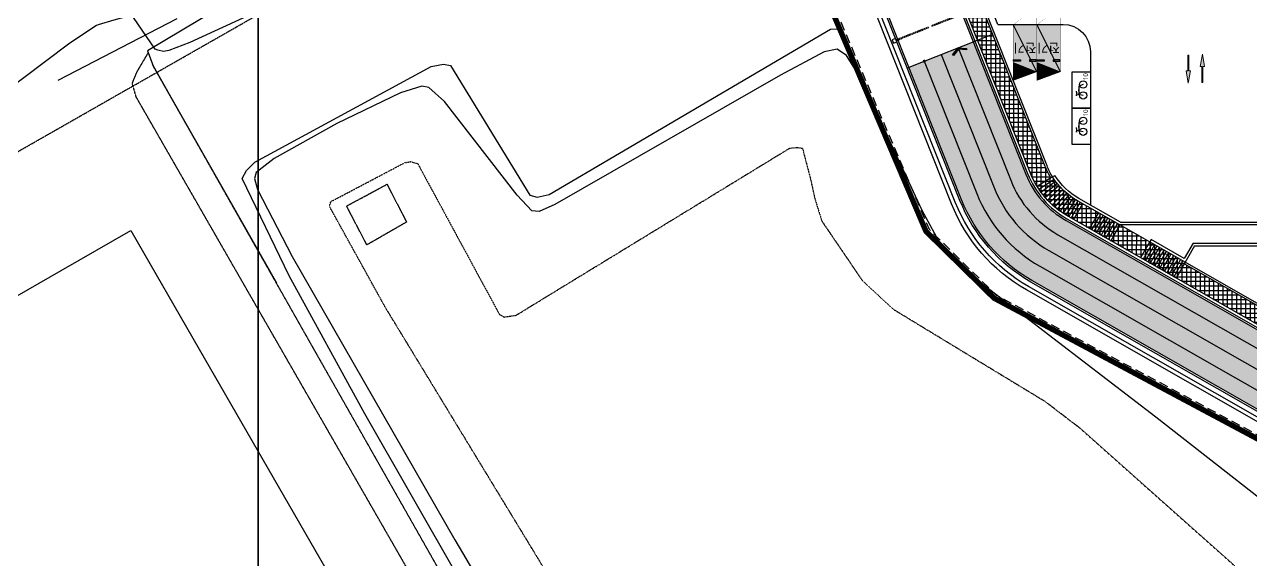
# Model space of a CAD drawing. Extents: x 152195838 to 160350639, y 364657247 to 370318102.
# Drawn here: x 156976449 to 157111278, y 364902980 to 364961848 of the extents above; entities that cross this region are included whole.
import ezdxf
from ezdxf.enums import TextEntityAlignment as Align
from ezdxf.xclip import XClip

# ---------------------------------------------------------------- set-up
doc = ezdxf.new("R2010")
doc.units = 0
doc.header["$MEASUREMENT"] = 0
for name, pattern in [('5M2P5', [7.5, 5, -2.5]), ('5M5', [10, 5, -5]), ('AAA004', [3, 2, -1]), ('B0024120', [15, 10, -1.75, -3.25]), ('DIVIDEX2', [2.5, 1, -0.5, 0, -0.5, 0, -0.5]), ('HIDDEN', [2, 1, -1]), ('PHANTOM2', [1.25, 0.625, -0.125, 0.125, -0.125, 0.125, -0.125]), ('사무실2종$0$ACAD_ISO04W100', [30, 24, -3, 0, -3])]:
    doc.linetypes.add(name, pattern=pattern)
doc.layers.get('0').update_dxf_attribs({"linetype": 'CONTINUOUS'})
for name, color, linetype in [('-2L-F-시설물', 1, 'CONTINUOUS'), ('0 구역계(부지)', 5, 'PHANTOM2'), ('4A.TEC SITE', 1, 'DIVIDEX2'), ('4A.TEC 주차 일반', 8, 'CONTINUOUS'), ('4A.TEC 주차 장애인', 8, 'CONTINUOUS'), ('4A.TEC 주차 확장형', 8, 'CONTINUOUS'), ('4A.TEC 패턴 1', 8, 'CONTINUOUS'), ('4A.TEC 해치 1', 9, 'CONTINUOUS'), ('A0013116', 1, 'CONTINUOUS'), ('A0013118', 1, 'CONTINUOUS'), ('A0023216', 7, 'CONTINUOUS'), ('A0033324', 1, '5M2P5'), ('B0014116', 7, '5M2P5'), ('B0024120', 3, 'B0024120'), ('F0017111', 30, 'CONTINUOUS'), ('F0027217', 7, 'CONTINUOUS'), ('F0037221', 7, 'CONTINUOUS'), ('F0037223', 7, '5M5'), ('main-plan$0$S', 6, 'CONTINUOUS'), ('㈜SE&C 심볼', 7, 'CONTINUOUS'), ('㈜SE&C 패턴 1', 8, 'CONTINUOUS')]:
    doc.layers.add(name, color=color, linetype=linetype)
doc.layers.add('DEFPOINT', color=135, linetype='CONTINUOUS', plot=False)
doc.styles.add('WMF-굴림0', font='')
doc.styles.add('맑은고딕', font='malgun.ttf')
doc.styles.get('WMF-굴림0').set_extended_font_data('Gulim')
pattern_1 = [(45, (157563952.6483679, 365006166.7660249), (-353.5533905932737, 353.5533905932738), []), (135, (157563952.6483679, 365006166.7660249), (-353.5533905932738, -353.5533905932737), [])]

# ---------------------------------------------------------------- blocks, each defined once
blk = doc.blocks.new('zw$707F')
at = {"color": 253, "linetype": 'HIDDEN', "ltscale": 50}
for p, q in [((3800, 250), (0, 250)), ((0, 150), (0, 250)), ((3800, 150), (0, 150))]:
    blk.add_line(p, q, dxfattribs=at)
at = {"color": 253}
blk.add_lwpolyline([(3800, 0), (4200, 0), (4200, 400), (3800, 400)], close=True, dxfattribs=at)
blk = doc.blocks.new('dwg7F0D')
h = blk.add_hatch()
h.set_pattern_fill('ANSI37', color=253, scale=4000, angle=45, style=0)
h.set_pattern_definition([(90, (143763.4785319269, -224403.4306809306), (-500, 3.061616997868383e-14), []), (180, (143763.4785319269, -224403.4306809306), (-6.123233995736766e-14, -500), [])])
h.paths.add_polyline_path([(175474.6067068875, 107628.15051651), (168276.5005586147, 111739.5056025386), (163616.6114349365, 114401.1027579904, -0.1251130164182282), (160887.2131268084, 117036.5365538597), (160717.12549752, 116931.3215436935, -0.04402596875575463), (160093.2568559349, 118171.80587852), (146102.7971366942, 153404.9631983042), (143474.3931365311, 160024.2575955987), (143474.3931365609, 180350.2788704038, 0.03135211025347166), (141674.3931365609, 178661.6055729985), (141674.3931365311, 159679.9588286877), (144571.6039854884, 152383.7092645764), (158420.3209071159, 117507.5127872229, 0.1700758004071411), (162624.669767946, 112664.4243971109), (198211.6749773622, 92338.1313623786, 0.4142135623766827), (197541.4119528532, 94793.88938748837), (175375.4125402272, 107454.4826803207)])
at = {"layer": '㈜SE&C 패턴 1'}
h = blk.add_hatch(dxfattribs=at)
h.set_pattern_fill('ANSI31', color=253, scale=50.00000000000001, angle=270.0000000000022, style=0)
h.set_pattern_definition([(270.000000000001, (-8024776.901986033, 2428035.827626824), (274.96306577, 1.089972556655994e-11), [158.7499999999999, -317.4999999999998]), (30.00000000000211, (-8024776.901986033, 2428035.827626824), (-137.4815328850094, 238.125000059266), [158.749999999999, -317.499999999998]), (330.0000000000023, (-8024776.901986033, 2427877.077626824), (137.4815328849906, 238.1250000592768), [158.749999999999, -317.4999999999981])])
h.paths.add_polyline_path([(150892.109135747, 114518.1941145658, 0.1700757999932932), (158607.3060062826, 105630.8773038983), (194367.9791840613, 85205.39004051685), (198137.3575167656, 91804.76781308651), (162376.6843389869, 112230.255076468, -0.1700757999974687), (157955.6164693236, 117322.9871814251), (152169.0673162937, 131895.6602469087), (145105.5599826574, 129090.867180109), (150892.1091356874, 114518.1941146851)])
blk.add_line((144919.6782107055, 129017.0568362474), (154213.7668076456, 132707.574029386))
at = {"linetype": 'Continuous'}
blk.add_line((193052.8083063662, 111739.5056023598), (168276.5005584955, 111739.5056023598), dxfattribs=at)
for points in [[(164052.8083063662, 187402.379196465, 0.3959863456339382), (155706.8814990222, 188955.9712918401), (145125.299710393, 182172.9149208069, 0.1545404745177182), (137323.8315816224, 172799.0207487941), (135158.1124665737, 167491.8341883421, 0.285149166265295), (136252.3562915027, 161044.0901448131), (144139.1136850417, 152118.0563387871), (157955.6164678931, 117322.9871814251, 0.1700757999944927), (162376.6843375564, 112230.2550764084), (198137.3575153053, 91804.76781308651)], [(164052.8083063066, 187052.9434309602, 0.4096384395395679), (155814.8146218359, 188787.5953998566), (145233.2328332067, 182004.5390288234, 0.1545404745180287), (137509.0069631636, 172723.4556902051), (135343.2878480852, 167416.2691296935, 0.285149166265009), (136402.2334851325, 161176.5168295503), (144312.1097481251, 152224.3176680803), (158141.4982398152, 117396.7975252271, 0.1700757999948878), (162475.8785042167, 112403.9229125381), (198236.5516819656, 91978.43564921618)], [(160717.1254974306, 116931.3215435147, -0.04402596836411021), (160093.256860435, 118171.8058668971), (146102.797136575, 153404.9631981254), (143474.3931364417, 160024.2575954795), (143474.3931365013, 180350.2788702846)], [(160887.2131266892, 117036.5365536809, -0.04402596836459785), (160279.1386323869, 118245.6162106991), (146288.6789086759, 153478.7735416293), (143674.3931364417, 160062.5130140185), (143674.3931364417, 180513.4263486266)], [(168276.5005585253, 111739.5056023598), (163616.6114348471, 114401.1027578115, -0.1251130164180169), (160887.213126719, 117036.5365536809, -0.1251130164180169)], [(168356.1388017237, 112039.5056023598), (163765.402684927, 114661.6045119166, -0.1251130164179387), (161142.3445705771, 117194.3590690494, -0.1251130164179387)], [(198211.6750970185, 92338.13136214018), (198211.6750971377, 92338.13136231899, 0.4142135623412992), (197541.4120725095, 94793.88938730955), (175375.4126598835, 107454.4826801419)], [(198385.3429331183, 92238.93719542027), (198385.3429332376, 92238.93719565868, 0.4142135623425384), (197640.6062391996, 94967.55722337961), (175474.6068266034, 107628.150516212)]]:
    blk.add_lwpolyline(points, format="xyb", dxfattribs=at)
at = {"flags": 128}
for points in [[(344096.9976119101, 63733.61410975456), (305679.1747817099, 65307.59412038326, 0.02958589746138572), (305419.0896971524, 65302.85812586546), (283601.2109262347, 63611.609570086), (243773.2946686149, 60524.3369910121, -0.1501925718640152), (233569.368301928, 62814.66264647245), (158607.3060165346, 105630.8770352006, -0.1700757999948734), (150892.1091484427, 114518.1938481927), (137565.2633118331, 148080.1255620122), (134385.349762857, 151679.0718005896), (130462.9180639386, 153827.1997212172)], [(344060.8336072564, 62534.08904606104), (305630.0519353449, 64108.59998112917, 0.02958589746650753), (305511.8314423859, 64106.44725632668), (283693.9526714981, 62415.19870048761), (243866.0348167121, 59327.92599773407, -0.1501925718639), (232974.2033017278, 61772.65562987328), (158012.1410163045, 104588.8700186014, -0.1700757999948954), (149776.8185166717, 114075.3317853212), (136527.2869331837, 147442.5575863719), (133624.9725250304, 150727.3240938187), (130425.1200062037, 152479.7300157547)], [(344101.7693125606, 63533.25082880259), (305670.9876406491, 65107.76176381111, 0.02958589746383605), (305434.5466546714, 65103.45631426573), (283616.6678837538, 63412.20775842667), (243788.7513599694, 60324.93515878916, -0.1501925718639235), (233470.1741352379, 62640.99481034279), (158508.1118498147, 105457.2091990709, -0.1700757999950708), (150706.227376461, 114444.3835043907), (137392.2672487199, 147973.8642327189), (134258.6202231944, 151520.4471827745), (130456.6183876693, 153602.6214369535)], [(344079.2546746433, 62983.71184831858), (305648.4730027318, 64558.2227833271, 0.02958589746848836), (305477.0532878637, 64555.10133236647), (283659.1745170355, 62863.85277658701), (243831.257261157, 59776.58012020588, -0.1501925718638285), (233197.3901768029, 62163.40826106071), (158235.3278913796, 104979.6226498485, -0.1700757999945505), (150195.0525035858, 114241.4050589204), (136916.5280751586, 147681.6455771923), (133910.1139892042, 151084.2294838428), (130641.2716193795, 152874.4178419113)], [(198385.3428131938, 92238.93719553947), (162624.6697678566, 112664.4243968725, -0.1700757999947295), (158420.3209127784, 117507.5127725005), (144571.6039294899, 152383.7092421651)]]:
    blk.add_lwpolyline(points, format="xyb", dxfattribs=at)
at = {"linetype": 'Continuous'}
for points in [[(160887.213126719, 117036.5365536809), (159186.3368342221, 115984.3864514232)], [(159391.3621499538, 115666.9409426451), (161049.9651814103, 116784.5437272191)], [(159608.5967529118, 115357.7223172784), (161222.4091445804, 116539.0815194845)], [(159837.7109309435, 115057.1998981833), (161404.283285886, 116300.522485733)], [(160078.3569412231, 114765.8298093081), (161595.3115620911, 116069.2287038565)], [(160887.213126719, 117036.5365536809), (161142.3445705771, 117194.3590690494)], [(160330.1695384383, 114484.0542836189), (161795.2040361762, 115845.5512247086)], [(160592.766528815, 114212.3009918332), (162003.6573171616, 115629.8295394778)], [(160865.7493502498, 113950.9823929667), (162220.3550207913, 115422.3910639882)], [(161148.7036776841, 113700.495108664), (162444.9682497382, 115223.5506424904)], [(161441.2000511885, 113461.2193211913), (162677.1560926437, 115033.6100689173)], [(161742.7945284545, 113233.5181963444), (162916.5661415756, 114852.8576295972)], [(162053.029358238, 113017.7373321652), (163162.8350270987, 114681.5676652789)], [(162371.4336752295, 112814.2042344809), (163415.5889694691, 114520.0001546741)], [(162682.3612353504, 112631.472658813), (163674.3029021919, 114368.1510198116)], [(162942.8629895151, 112482.6814087629), (163934.8046563268, 114219.3597697616)], [(164195.3064104915, 114070.5685197115), (163203.3647434711, 112333.8901587725)], [(165931.9847714007, 113078.6268526912), (164940.0431043804, 111341.9484918118)], [(165199.6013310552, 111190.6324021816), (166192.8624683619, 112929.6208747029)], [(165460.1030851603, 111041.8411521316), (166453.3642224967, 112780.8296247125)], [(165720.604839325, 110893.0499020815), (166713.8659766614, 112632.0383746028)], [(165981.10659343, 110744.2586520314), (166974.3677307665, 112483.2471246123)], [(166241.6083475649, 110595.4674019814), (167234.8694849312, 112334.4558745027)], [(166502.1101016998, 110446.6761519313), (167495.3712390661, 112185.6646245122)], [(166762.6118558645, 110297.8849018812), (167755.8729931712, 112036.8733744621)], [(168356.1388017237, 112039.5056023598), (193052.8083063662, 112039.5056023598)], [(167023.1136099994, 110149.0936518312), (168016.3747473359, 111888.0821244121)], [(168276.5005584955, 111739.5056023598), (167284.5588920116, 110002.8272411823)], [(175474.6067067981, 107628.1505162716), (168276.5005585253, 111739.5056023598)], [(176335.0660274029, 109739.5056023598), (193052.8083063662, 109739.5056023002), (193052.8082786798, 111739.5056023598)], [(176509.2016110718, 109439.5056023598), (193352.8083104789, 109439.5056023002), (193352.8082787097, 111739.5056064725)], [(171567.0803948343, 109860.019266963), (170575.1388425529, 108123.3411057591)], [(171827.5821489692, 109711.2280169129), (170835.6405967176, 107974.5498557687)], [(172088.0839031339, 109562.4367668629), (171096.1423508823, 107825.7586057186)], [(172348.5856572688, 109413.6455168128), (171356.6441050172, 107676.9673556685)], [(171715.8716448247, 110120.5210211873), (171567.0803948343, 109860.019266963)], [(172609.0874114335, 109264.8542667627), (171617.1458591819, 107528.1761056185)], [(175362.8962026834, 108037.4435204864), (171715.8716448247, 110120.5210211873)], [(176509.2016110718, 109439.5056023598), (174482.665155232, 105891.4723561406)], [(176335.0660274029, 109739.5056023598), (175362.8962026834, 108037.4435204864)], [(172869.5891655684, 109116.0630166531), (171877.6476133168, 107379.3848555088)], [(173130.0909197032, 108967.271766603), (172138.1493674517, 107230.5936054587)], [(173390.5926738679, 108818.4805165529), (172398.6511216164, 107081.8023554087)], [(173651.0944280326, 108669.6892665029), (172659.1528757811, 106933.0111053586)], [(173911.5961821377, 108520.8980164528), (172919.6546298862, 106784.2198553085)], [(174172.0979363024, 108372.1067664027), (173180.1563840508, 106635.4286052585)], [(174432.5996904671, 108223.315516293), (173440.6581382155, 106486.6373552084)], [(174693.101444602, 108074.5242663026), (173701.1598923504, 106337.8461051583)], [(174953.6031987667, 107925.7330161929), (173961.6616465151, 106189.0548551083)], [(175214.1049529314, 107776.9417661428), (174222.16340065, 106040.2636050582)], [(175474.6067070663, 107628.1505160928), (174482.6651547849, 105891.4723550081)]]:
    blk.add_lwpolyline(points, dxfattribs=at)
at = {"layer": '㈜SE&C 심볼', "color": 1, "ltscale": 10}
blk.add_lwpolyline([(151437.569686681, 131138.0318191051), (151417.585193485, 131001.7566866279), (150554.8253600597, 131083.5539669991), (149999.9719687998, 130382.0670120716), (149891.9464886487, 130467.5116570592), (150496.1313688755, 131231.3671520948)], close=True, dxfattribs=at)
for points in [[(150496.1313688755, 131231.3671520948), (156282.6805219054, 116658.6940866113, 0.1700757999925418), (161483.9368391037, 110667.2445513606), (197244.6100169122, 90241.75728803873)], [(146778.4959300756, 129755.1602748632), (152565.0450831652, 115182.4872092605, 0.1700757999920883), (159500.0535060763, 107193.8878290057), (195260.7266838849, 86768.40056568384)]]:
    blk.add_lwpolyline(points, format="xyb", dxfattribs=at)
at = {"layer": '㈜SE&C 심볼', "color": 1, "ltscale": 10, "const_width": 169.0636650183253}
blk.add_lwpolyline([(146804.7652911842, 129835.5068736076, 1), (146752.2269911468, 129674.8138436675, 1)], format="xyb", close=True, dxfattribs=at)
at = {"layer": '㈜SE&C 패턴 1', "color": 253, "flags": 128}
blk.add_lwpolyline([(148637.3136494756, 130493.263713479), (154423.8628025353, 115920.5906479359, 0.1700757999925831), (160491.99517259, 108930.5661901832), (196252.6683503985, 88505.07892686129)], format="xyb", dxfattribs=at)
at = {"layer": 'main-plan$0$S', "lineweight": -3, "ltscale": 15, "xscale": -1, "rotation": 201.6571481236224}
blk.add_blockref('zw$707F', (147532.9342344403, 133816.4297120571), dxfattribs=at)
at = {"layer": 'main-plan$0$S', "lineweight": -3, "ltscale": 15, "rotation": 201.657148123622}
blk.add_blockref('zw$707F', (147161.1706953943, 133668.8090120554), dxfattribs=at)
blk = doc.blocks.new('zw$C900')
at = {"layer": '0 구역계(부지)', "linetype": 'AAA004', "ltscale": 500, "flags": 128}
blk.add_lwpolyline([(-78575.8932724297, -83230.30794084072), (-84357.52812409401, -81321.10084974766), (-100486.9319172502, -75984.04069459438), (-109940.8102836311, -75633.03840070963), (-142159.2510149181, -85468.1913998127), (-161435.4577414691, -88756.73952740431), (-252852.3344921768, -90933.8607569933), (-260150.7376671731, -93735.62840306759), (-271129.4702801704, -102323.2394729257), (-291575.3070510626, -111577.3056328893), (-291455.8876899481, -113105.1623399258), (-292591.464776963, -125163.3185972571), (-292604.9398376942, -129352.5512968898), (-292051.2498914599, -132630.4669334888), (-291059.9463451207, -134529.9112989902), (-289084.8915148973, -141317.8479357362), (-289168.1682510674, -144286.5942445397), (-285316.7853286266, -146398.6944502592), (-285092.2347350717, -151579.9403541684), (-282702.2990558743, -162240.2937548757), (-272699.5918095708, -185723.8980418444), (-265308.7544811368, -192984.7446083426), (-216757.7963278592, -218935.9037465453), (-205440.1201757491, -225775.3245515227), (-188949.1560822427, -237591.2476690412), (-187639.6696222126, -238239.814555645), (-161500.0768897235, -240648.123149097), (-136284.3979222476, -235183.7232787609), (-121461.5362841785, -234587.9591162205), (-113065.7757844627, -233535.7110973001), (-95240.97689574957, -239555.8694114685), (-74879.59899285436, -238437.4060658216)], close=True, dxfattribs=at)
at = {"layer": '4A.TEC SITE', "color": 10, "linetype": '사무실2종$0$ACAD_ISO04W100', "ltscale": 300, "const_width": 600}
blk.add_lwpolyline([(-161474.0567736328, -88357.54535758495), (-252931.0630389154, -90535.62228399515), (-260350.0068300664, -93383.66399717331), (-271338.1209399998, -101978.6133136153), (-271338.1209399998, -101978.6133136153), (-271338.1209399998, -101978.6133136153), (-271338.1209399998, -101978.6133136153), (-291995.9633761346, -111328.6361455917), (-291857.3570669591, -113101.9715337157), (-292991.4043308794, -125143.8833224773), (-293005.0477540791, -129385.4578686953), (-292435.1274232566, -132759.4594678283), (-291432.9268952906, -134679.783623755), (-289486.4936248362, -141369.3526955843), (-289574.8661992252, -144519.7613940239), (-285706.6556045711, -146641.0899031162), (-285490.3208156526, -151632.7655926943), (-283084.6201042235, -162363.4392185211), (-273036.5088972747, -185953.639511764), (-265548.0435034335, -193310.3970518112), (-216955.6549383104, -219283.7013186216)], dxfattribs=at)
blk = doc.blocks.new('dwgE1B8')
at = {"layer": 'A0013116', "flags": 128}
blk.add_lwpolyline([(874741.9681598544, 1181773.845905781), (891172.7152283192, 1117491.497779489), (890908.4935258627, 1113825.251627326), (889470.8974496126, 1109035.423211038), (888720.7208139896, 1107799.729676664), (884327.521881938, 1101925.037017226), (876823.7625643611, 1096360.940455973), (869988.9610950947, 1091904.046867609), (856928.3652961254, 1087641.346490562), (855954.0169597864, 1087152.086334527), (853516.3458387852, 1084831.790608227), (851597.4911819696, 1082346.711952209), (849772.4810448885, 1078331.962890625), (849112.5188713074, 1075991.045996308), (848194.9853556156, 1062550.706573248), (847502.384041667, 1060583.713938355), (846810.6794252992, 1059943.243232906), (836764.4559363127, 1054750.809895575), (824125.1447361112, 1047818.174625576), (800763.1917629242, 1034119.38675499), (787422.0021555424, 1026104.674466372), (788018.6251051426, 1024453.235585332), (790120.8817303181, 1020756.183997035), (801587.9275522232, 1000582.503153741)], dxfattribs=at)
at = {"layer": 'A0013118', "flags": 128}
blk.add_lwpolyline([(641181.2812626362, 923583.6710169315), (652373.6554556489, 929997.577041328), (777935.8784494996, 1001953.556643665), (785589.6571809053, 1006339.616859674), (793110.384398222, 993285.4082448483), (865561.8264610171, 867527.401512444), (866187.2321221828, 866441.9843273759), (867116.2317391634, 864829.5617166162), (876117.7736518383, 849205.1476778388), (879439.6484508514, 843439.2759721875), (882397.4762011766, 838305.0623552203), (889608.7787110806, 825787.6705183387), (890511.8409747481, 824220.4175351858), (890843.2921358347, 823644.9134802818), (895128.536603272, 816206.7643003464), (896032.6924245358, 814637.364705801)], dxfattribs=at)
at = {"layer": 'A0023216', "flags": 128}
blk.add_lwpolyline([(777602.2544033527, 1022884.391278923), (786575.9381939173, 1027557.348898292), (790660.6081002951, 1029684.415353715)], dxfattribs=at)
at = {"layer": 'A0033324', "flags": 128}
blk.add_lwpolyline([(899869.3690564632, 827897.4062047005), (906632.4064917564, 815011.2415004373), (914146.6792293787, 813454.9897626042), (957107.105384171, 838009.1142339706), (957613.3317131996, 836353.1202386022), (958116.6913850904, 833298.8549301624), (957018.9736104012, 830948.8305885196), (922406.1284366846, 810440.5095477104), (920602.5464898348, 809529.6452980042), (919308.8433238268, 809156.7288879156), (912901.4554316998, 809779.0025013685), (909623.6445029378, 810515.1258196235), (907534.6161568165, 811204.0093861222), (905918.3644033074, 812130.7402633429), (903934.6048282385, 813770.328243792), (831144.637785852, 942171.424896121), (822701.1311990023, 957461.8932983279), (786181.2947154045, 1021025.12220031), (785740.9458293915, 1022530.312838137), (786272.9011226892, 1023832.061541438), (787497.6756656766, 1025895.045488358), (788018.617682159, 1024453.253567696), (867058.8705266714, 885086.1876846552), (874938.745870769, 871624.3309935927), (875920.7997523546, 869288.2334548831), (884164.2411442995, 855235.5189735293), (884853.089505136, 854477.8355650902), (891606.9795212746, 842560.1532238722), (891589.2673363686, 842180.5334028602), (898569.334523797, 829625.4427960515)], close=True, dxfattribs=at)
at = {"layer": 'B0014116', "flags": 128}
blk.add_lwpolyline([(815902.2598798871, 1007276.032371044), (811537.6031911969, 1004765.358464956), (809311.7288895845, 1009050.470773637), (813751.8285858035, 1011436.876167774)], close=True, dxfattribs=at)
at = {"layer": 'B0024120', "flags": 128}
blk.add_lwpolyline([(762859.4773356318, 1008573.669331729), (772567.5689560175, 1014694.849461675), (800263.4796161652, 1030504.687806308), (827210.9908185005, 1045537.683386743), (846102.0656015873, 1056148.828267276)], dxfattribs=at)
at = {"layer": 'F0017111', "flags": 128}
for points in [[(862904.8258262277, 1035993.112089455), (850787.6390039325, 1052191.097595036), (848781.8712525368, 1054511.272130132), (847702.5904298425, 1055167.584320545), (845968.9162625074, 1055177.203922391), (842492.5986933708, 1053851.488390625), (824430.4602987766, 1044100.285381913), (798373.5999485254, 1029931.763067305), (792074.3469522595, 1027046.561006725), (789762.7854256034, 1026165.779711366), (789189.4795975685, 1026046.378074646), (788559.6276581287, 1026184.357772708), (788263.4435617328, 1026322.927435517), (785855.5433078408, 1029780.258918583), (785654.0105623603, 1029910.900604963), (785333.7376594543, 1029947.285622239), (783693.5205786228, 1029503.966385484), (781986.6340434551, 1028968.787402451), (781819.7607161999, 1028911.842885792), (778880.9237148762, 1026959.001635075), (771107.0901815891, 1021123.644622028)], [(916308.6120114326, 971739.0960004926), (898308.3919235468, 985795.5915107131), (876914.1965513229, 1002248.859967291), (874836.6556147337, 1004454.249606371), (872600.171353817, 1008556.59973371), (865834.5784276724, 1023151.78737098), (864289.6158161759, 1025626.148947537), (863246.889408946, 1026307.795035601), (861828.0848148465, 1026015.771372974), (857013.7065533996, 1023455.821565688), (832212.1499939561, 1009207.067807674), (830499.2696053982, 1008440.807225704), (829677.5258692503, 1008528.732361376), (828075.8176299334, 1010222.322624087), (820088.5258824825, 1020532.727168798), (818353.872208178, 1022079.289758503), (817598.2910702229, 1022227.583574533), (815220.5828307867, 1021507.179166794), (808232.1228375435, 1018114.161777675), (801335.0303019881, 1014274.394551635), (799380.2491119504, 1012730.208688617), (799174.2398697734, 1012056.079993784), (799498.8764013052, 1010863.633805513), (803313.5079520941, 1003483.956588686), (821225.6349118948, 972299.7074559927), (850083.4596494436, 923266.5234062076)]]:
    blk.add_lwpolyline(points, dxfattribs=at)
at = {"layer": 'F0037221', "flags": 128}
blk.add_lwpolyline([(872110.2372368574, 881829.8432440758), (871082.4562692642, 882252.6622336507), (870503.888643086, 882849.4587239623), (847431.3921742439, 923004.5358259082), (811302.0402873755, 986179.4854516387), (802989.773598671, 1001367.031747699), (797822.8817285299, 1012079.156254053), (798284.1926913261, 1012948.359486282), (799227.9279341698, 1013883.153549552), (818592.1971286535, 1024388.621392488), (819969.1092755198, 1024658.689174473), (820732.0780051351, 1024501.273958743), (829457.5293955803, 1010248.813405395), (830260.9429754019, 1010004.243202209), (831581.8644182086, 1010318.994838595), (862544.963603437, 1028490.606312573), (863541.397876054, 1028531.575445354)], dxfattribs=at)
at = {"layer": 'F0037223', "flags": 128}
blk.add_lwpolyline([(874013.556358099, 898240.0534659624), (873624.5119587183, 898430.1078202724), (867494.1806242466, 907491.1221439242), (862359.3405908346, 908493.9611978531), (859830.8792065978, 912213.6345978975), (860388.132080853, 917052.5507918596), (860247.81591928, 918719.8588012457), (838168.099799037, 957427.6963326335), (813569.9689632654, 997897.2836860418), (807417.8402193189, 1009016.867842913), (807582.882193625, 1009535.797765791), (815703.4478119016, 1013813.528336406), (816373.6610456705, 1013931.316369057), (817134.3442439437, 1013702.178498507), (826104.3077148199, 997141.1484949589), (826640.4570317268, 996825.2082742453), (827943.7334924936, 997025.6931865811), (858045.142043829, 1015414.837366402), (858864.4134472609, 1015478.162581384), (859443.2731281519, 1015411.914528608), (860298.8778685927, 1012132.883071125), (860822.0331708789, 1009795.195355535), (861565.9289096594, 1007401.20489037), (866023.0633820295, 1000831.643181026), (869357.4951102138, 997734.7945094109), (886125.9340522289, 987547.0055684447), (889917.5179409981, 984645.5200020671), (914723.7590572834, 962554.6961875558), (916101.6342810392, 961304.8001784086), (916898.7899503708, 960314.5944645405), (917248.6451532245, 959222.2798756957), (917146.5230178237, 957353.7895355225), (913569.5104197264, 934364.5454061627), (912808.7491592169, 931746.8252390027), (912166.4254238605, 930051.0564796925), (910398.7299261093, 927583.3107928634), (879347.0313075781, 901820.7242595553), (874013.556358099, 898240.0534659624)], dxfattribs=at)
blk = doc.blocks.new('QQ3')
at = {"layer": '4A.TEC 패턴 1', "lineweight": 0}
blk.add_hatch(color=256, dxfattribs=at).paths.add_polyline_path([(5115270.780875199, 393911.9775800665), (5117340.54087511, 393911.9775800786), (5117340.540875112, 393801.0975800871), (5116775.476609332, 393801.0975800836), (5115270.780875199, 393801.0975800752), (5115270.780875199, 393579.3375800918), (5113644.540875357, 393856.5375800744), (5115270.780875197, 394133.7375800498)])
blk.add_lwpolyline([(5116775.476609332, 393801.0975800836), (5117340.540875112, 393801.0975800871), (5117340.54087511, 393911.9775800786), (5115270.780875199, 393911.9775800665), (5115270.780875197, 394133.7375800498), (5113644.540875357, 393856.5375800744), (5115270.780875199, 393579.3375800918), (5115270.780875199, 393801.0975800752), (5116775.476609332, 393801.0975800836)], close=True, dxfattribs=at)
blk.add_lwpolyline([(5117340.54087511, 393911.9775800786), (5117340.540875112, 393801.0975800388)], dxfattribs=at)
blk = doc.blocks.new('XR_B2F$0$A$C480771E1')
at = {"layer": '4A.TEC 해치 1', "ltscale": 30}
blk.add_hatch(color=254, dxfattribs=at).paths.add_polyline_path([(0.0007990654557943344, 0.0007797037251293659), (0.0007990840822458267, 5200.000779703725), (2600.000799084082, 5200.000781978015), (2600.000799065456, 0.0007819780148565769)])
at = {"layer": '4A.TEC 주차 확장형'}
blk.add_line((0.0007990840822458267, 0.0007819780148565769), (2600.000799065456, 5200.000779703725), dxfattribs=at)
for points in [[(0.0007990654557943344, 0.0007797037251293659), (0.0007990840822458267, 5200.000779703725), (2600.000799084082, 5200.000781978015), (2600.000799065456, 0.0007819780148565769)], [(800.0007951743901, 1150.000781186391), (50.00079517439008, 1150.000781929586), (50.00079532340169, 1300.000781929586), (800.0007953234017, 1300.000781186391)], [(1800.000802993774, 1150.000781186391), (2550.000802993774, 1150.000781929586), (2550.000802844763, 1300.000781929586), (1800.000802844763, 1300.000781186391)]]:
    blk.add_lwpolyline(points, close=True, dxfattribs=at)
at = {"layer": '4A.TEC 주차 일반', "color": 8, "style": 'WMF-굴림0', "text_generation_flag": 2}
blk.add_text('확', height=1000, rotation=180, dxfattribs=at).set_placement((602.2634164099583, 3079.544597754988))
blk = doc.blocks.new('주차-장애인')
at = {"layer": '4A.TEC 해치 1', "ltscale": 30}
h = blk.add_hatch(color=254, dxfattribs=at)
h.paths.add_polyline_path([(-1275, 1499.999999999883), (-1125, 1499.999999999883), (-1125, 2249.999999999884), (-1275, 2249.999999999884)], flags=0)
h.paths.add_polyline_path([(-1125, 799.9999999998836), (-1275, 799.9999999998836), (-1275, 49.99999999988356), (-1125, 49.99999999988356)], flags=16)
h.paths.add_polyline_path([(-5000, 3299.999999999883), (-5000, 2299.999999999883), (0, 2299.999999999883), (0, 3299.999999999883)])
h.paths.add_polyline_path([(-4504.691376447675, 2384.188166230801), (-4850.42711520195, 2384.189530044678), (-4850.425419569016, 2814.054743319634), (-4448.649944901466, 3215.827047973755), (-3673.042873740197, 3215.83010759938)], flags=16)
h.paths.add_polyline_path([(-3461.516836643221, 3215.827777773025), (-2685.909765601158, 3215.830837368848), (-3517.562891840935, 2384.184272199753), (-4293.163844108581, 2384.187331795576)], flags=16)
h.paths.add_polyline_path([(-4660.17766726017, 3215.827692448976), (-4850.42458486557, 3025.582275688532), (-4850.423834562303, 3215.826941966894)], flags=16)
h.paths.add_polyline_path([(-3306.035359501839, 2384.183437764528), (-2474.383522152901, 3215.828713953378), (-1698.776450514793, 3215.831773519402), (-2530.43440759182, 2384.180378168705)], flags=16)
h.paths.add_polyline_path([(-2318.906875371933, 2384.179543763283), (-1487.252571940422, 3215.827285379055), (-711.6455008983612, 3215.830344974879), (-1543.305923223495, 2384.17648404825)], flags=16)
h.paths.add_polyline_path([(-1331.77839076519, 2384.175649702433), (-500.1198480129241, 3215.827631085995), (-149.5737661123276, 3215.829013913753), (-149.5720896720886, 2790.774731337908), (-556.1774389743805, 2384.1725899874)], flags=16)
h.paths.add_polyline_path([(-344.6496105194092, 2384.172051519039), (-149.573654294014, 2579.246468603495), (-149.5728849172592, 2384.171281963471)], flags=16)
h.paths.add_polyline_path([(-5000, 2299.999999999883), (-5000, 1430.001025646808), (-4739.999999880789, 1429.999999970081), (-4740.002208948134, 869.9999999998836), (-5000, 870.0010256380775), (-5000, -1.164153e-10), (0, -1.164153e-10), (0, 2299.999999999883)])
h.paths.add_polyline_path([(-2142.097122192383, 1547.916801988962, -3.722470103905922), (-2241.779517772418, 1405.786853164085), (-2644.400097727776, 1376.838501572492), (-2644.402078270912, 874.8422970174578), (-2779.017375349999, 874.8428279756336), (-2779.015433311462, 1367.159681856516), (-2913.63076877594, 1357.480861991527), (-2913.633450150491, 677.7531418799188), (-3542.583141079405, 411.1845041550695), (-3481.217271914736, 235.7157765956363), (-3608.285921206728, 191.276643398567), (-3711.315294146538, 485.8774221240308), (-3048.248395800591, 766.9060039817122), (-3048.24557185173, 1482.764881938579)], flags=16)
h.paths.add_polyline_path([(-3544.665892394871, 688.0948884944664), (-3363.115015552423, 765.0418534382477), (-3363.115015506745, 765.0418534277705), (-3363.115015552423, 765.0418534382477), (-3544.665892394871, 688.0948884944664, -0.2842203612393061), (-3919.191857967599, 1293.74031536805, 0.2842203612393062)], flags=0)
h.paths.add_polyline_path([(-1275, 2249.999999999884), (-1125, 2249.999999999884), (-1125, 1499.999999999883), (-1275, 1499.999999999883)], flags=16)
h.paths.add_polyline_path([(-1275, 799.9999999998836), (-1125, 799.9999999998836), (-1125, 49.99999999988356), (-1275, 49.99999999988356)], flags=0)
h.paths.add_polyline_path([(-3363.115015506745, 765.0418534277705), (-3544.665892362595, 688.0948884784012, -1.375770512780422), (-2641.844194054604, 1606.459033161285), (-2791.725917577744, 1595.682562619331, 1.47270877845371)], flags=16)
at = {"layer": '4A.TEC 주차 장애인', "color": 8}
for p, q in [((-5000, 3299.999999999883), (-5000, 1430.001025646808)), ((0, 3299.999999999883), (-5000, 3299.999999999883)), ((-4850.425419569016, 2814.054743319634), (-4850.42711520195, 2384.189530044678)), ((-4660.17766726017, 3215.827692448976), (-4850.42458486557, 3025.582275688532)), ((-4448.649944901466, 3215.827047973755), (-4850.425419569016, 2814.054743319634)), ((-4850.423834562303, 3215.826941966894), (-4850.42458486557, 3025.582275688532)), ((-4660.17766726017, 3215.827692448976), (-4850.423834562303, 3215.826941966894)), ((-3673.042873740197, 3215.83010759938), (-4504.691376447675, 2384.188166230801)), ((-3673.042873740197, 3215.83010759938), (-4448.649944901466, 3215.827047973755)), ((-3461.516836643221, 3215.827777773025), (-4293.163844108581, 2384.187331795576)), ((-2685.909765601158, 3215.830837368848), (-3517.562891840935, 2384.184272199753)), ((-2685.909765601158, 3215.830837368848), (-3461.516836643221, 3215.827777773025)), ((-2474.383522152901, 3215.828713953378), (-3306.035359501839, 2384.183437764528)), ((-1698.776450514793, 3215.831773519402), (-2530.43440759182, 2384.180378168705)), ((-1698.776450514793, 3215.831773519402), (-2474.383522152901, 3215.828713953378)), ((-1487.252571940422, 3215.827285379055), (-2318.906875371933, 2384.179543763283)), ((-711.6455008983612, 3215.830344974879), (-1543.305923223495, 2384.17648404825)), ((-711.6455008983612, 3215.830344974879), (-1487.252571940422, 3215.827285379055)), ((-500.1198480129241, 3215.827631085995), (-1331.77839076519, 2384.175649702433)), ((-149.5720896720886, 2790.774731337908), (-556.1774389743805, 2384.1725899874)), ((-149.5737661123276, 3215.829013913753), (-500.1198480129241, 3215.827631085995)), ((-149.5737661123276, 3215.829013913753), (-149.5720896720886, 2790.774731337908)), ((0, -1.164153e-10), (0, 3299.999999999883)), ((-5260.002208948137, 870.0020512937335), (-5259.999999880791, 1430.002051323536)), ((-5259.999999880791, 1430.002051323536), (-4739.999999880789, 1429.999999970081)), ((0, 2299.999999999883), (-5000, 2299.999999999883)), ((-4504.691376447675, 2384.188166230801), (-4850.42711520195, 2384.189530044678)), ((-4740.002208948134, 869.9999999998836), (-4739.999999880789, 1429.999999970081)), ((-3517.562891840935, 2384.184272199753), (-4293.163844108581, 2384.187331795576)), ((-2530.43440759182, 2384.180378168705), (-3306.035359501839, 2384.183437764528)), ((-1543.305923223495, 2384.17648404825), (-2318.906875371933, 2384.179543763283)), ((-556.1774389743805, 2384.1725899874), (-1331.77839076519, 2384.175649702433)), ((-1125, 2249.999999999884), (-1275, 2249.999999999884)), ((-1275, 2249.999999999884), (-1275, 1499.999999999883)), ((-1275, 1499.999999999883), (-1125, 1499.999999999883)), ((-1125, 1499.999999999883), (-1125, 2249.999999999884)), ((-149.573654294014, 2579.246468603495), (-344.6496105194092, 2384.172051519039)), ((-149.5728849172592, 2384.171281963471), (-344.6496105194092, 2384.172051519039)), ((-149.573654294014, 2579.246468603495), (-149.5728849172592, 2384.171281963471)), ((-4740.002208948134, 869.9999999998836), (-5260.002208948137, 870.0020512937335)), ((-5000, 870.0010256468087), (-5000, -1.164153e-10)), ((-1275, 49.99999999988356), (-1275, 799.9999999998836)), ((-1275, 799.9999999998836), (-1125, 799.9999999998836)), ((-1125, 49.99999999988356), (-1275, 49.99999999988356)), ((-1125, 799.9999999998836), (-1125, 49.99999999988356)), ((-5000, -1.164153e-10), (0, -1.164153e-10))]:
    blk.add_line(p, q, dxfattribs=at)
at = {"layer": '4A.TEC 주차 장애인', "color": 8, "extrusion": (0, 0, -1)}
for p, q in [((-5136.632404565811, 1055.279048561933), (-5159.782838225364, 1041.171590655926)), ((-5018.542986154557, 1097.095184445264), (-5154.017472147942, 1014.539468884351)), ((-5154.017472147942, 1014.539468884351), (-5120.256567597389, 953.613278150442)), ((-5098.887187242508, 968.1603912411957), (-5120.256567597389, 953.613278150442)), ((-4992.80070912838, 1082.636632948997), (-5119.528715372084, 1005.410864889505)), ((-5119.528715372084, 1005.410864889505), (-5098.887187242508, 968.1603912411957)), ((-4829.144998192788, 1217.888886541012), (-5019.007735133171, 1205.559329777839)), ((-5018.542986154557, 1097.095184445264), (-5019.007735133171, 1205.559329777839)), ((-4992.800319433212, 1181.464665353182), (-4992.80070912838, 1082.636632948997)), ((-4967.057978868485, 1183.136355429771), (-4992.800319433212, 1181.464665353182)), ((-4967.058261275291, 1111.486655264976), (-4967.057978868485, 1183.136355429771)), ((-4967.058261275291, 1111.486655264976), (-4941.315927267075, 1111.486553788068)), ((-4963.969799995421, 1221.620375573518), (-4937.967238545418, 1229.211351364734)), ((-4869.255946397782, 1189.487552761915), (-4941.315638065338, 1184.808045476558)), ((-4941.315638065338, 1184.808045476558), (-4941.315927267075, 1111.486553788068)), ((-4869.255994200706, 1177.398780196789), (-4869.255946397782, 1189.487552761915))]:
    blk.add_line(p, q, dxfattribs=at)
at = {"layer": '4A.TEC 주차 장애인', "color": 8}
for points in [[(-2641.844194054604, 1606.459033191088, 1.375770512780422), (-3544.665892362595, 688.0948885082034), (-3363.115015506745, 765.0418534575728, -1.47270877845371), (-2791.725917577744, 1595.682562649133)], [(-2641.844194054604, 1606.459033161285, 1.375770512780422), (-3544.665892362595, 688.0948884784012), (-3363.115015506745, 765.0418534277705, -1.47270877845371), (-2791.725917577744, 1595.682562619331)], [(-2241.779517769813, 1405.78685319412, 3.72247010455141), (-2142.097122192383, 1547.916801988962), (-3048.24557185173, 1482.764881938579), (-3048.248395800591, 766.9060039817122), (-3711.315294146538, 485.8774221240308), (-3608.285921216011, 191.2766434251098), (-3481.21727192402, 235.7157766221789), (-3542.583141088486, 411.1845041810302), (-2913.633450150491, 677.7531419097212), (-2913.63076877594, 1357.48086202133), (-2779.015433311462, 1367.159681886318), (-2779.017375349999, 874.8428280054358), (-2644.402078270912, 874.8422970472601), (-2644.400097727776, 1376.838501602295)], [(-2241.779517769813, 1405.786853164318, 3.72247010455141), (-2142.097122192383, 1547.91680195916), (-3048.24557185173, 1482.764881908777), (-3048.248395800591, 766.90600395191), (-3711.315294146538, 485.8774220942287), (-3608.285921216011, 191.2766433953074), (-3481.21727192402, 235.7157765923767), (-3542.583141088486, 411.1845041512277), (-2913.633450150491, 677.7531418799188), (-2913.63076877594, 1357.480861991527), (-2779.015433311462, 1367.159681856516), (-2779.017375349999, 874.8428279756336), (-2644.402078270912, 874.8422970174578), (-2644.400097727776, 1376.838501572492)]]:
    blk.add_lwpolyline(points, format="xyb", close=True, dxfattribs=at)
at = {"layer": '4A.TEC 주차 장애인', "color": 8, "extrusion": (0, 0, -1)}
for centre, radius, start, end in [((5061.429749011995, 1150.001267880085), 146.6875209639091, 312.1052003627703, 147.3169072069565), ((5061.429749011995, 1150.001267880085), 120.9451869092698, 308.4470583117174, 143.6894394876674), ((4830.05995118618, 1179.20219767082), 38.71543434798685, 80.9234143250534, 357.3301169668613)]:
    blk.add_arc(centre, radius, start, end, dxfattribs=at)
blk = doc.blocks.new('zw$811E')
at = {"layer": '4A.TEC 해치 1', "ltscale": 30}
blk.add_hatch(color=254, dxfattribs=at).paths.add_polyline_path([(0, 5200.000002264977), (5.960464477539062e-08, 2.264976501464844e-06), (2600.000000059605, 0), (2600, 5200)])
at = {"layer": '4A.TEC 주차 확장형'}
blk.add_line((2600, 2.264976501464844e-06), (5.960464477539062e-08, 5200), dxfattribs=at)
at = {"layer": '4A.TEC 주차 확장형', "color": 140, "const_width": 50}
blk.add_lwpolyline([(2600.000000059605, 0), (2600, 5200), (0, 5200.000002264977), (5.960464477539062e-08, 2.264976501464844e-06)], close=True, dxfattribs=at)
at = {"layer": '4A.TEC 주차 확장형'}
for points in [[(799.9999961256981, 1150.000001490116), (49.99999612569809, 1150.000002264977), (49.99999624490738, 1300.000002264977), (799.9999962449074, 1300.000001490116)], [(1800.000003933907, 1150.000001490116), (2550.000003874302, 1150.000002264977), (2550.000003755093, 1300.000002264977), (1800.000003755093, 1300.000001490116)]]:
    blk.add_lwpolyline(points, close=True, dxfattribs=at)
at = {"layer": '4A.TEC 주차 일반', "color": 8, "style": 'WMF-굴림0'}
blk.add_text('전기', height=1000, rotation=179.9999999999999, dxfattribs=at).set_placement((1300.000000059605, 2600.000001132488), align=Align.MIDDLE_CENTER)
blk = doc.blocks.new('zw$53BB')
at = {"layer": '-2L-F-시설물'}
for p, q in [((1410.499148733914, 1202.988131549209), (1584.841473549604, 723.9865315519273)), ((1584.841473549604, 723.9865315519273), (2523.542244441807, 723.986531548202)), ((1974.358258880675, 684.0697315484285), (2134.025459110737, 684.0697315484285)), ((2094.108659051359, 723.986531548202), (2094.108659051359, 684.0697315484285)), ((2241.810991093516, 484.4857315532863), (2151.259222112596, 468.5190115496516)), ((2241.810991093516, 484.4857315532863), (2640.978991664946, 484.4857315532863)), ((2608.003150440753, 1202.988131545484), (2481.311791434884, 484.4857315532863)), ((2640.978991664946, 484.4857315532863), (2550.427222684026, 468.5190115496516))]:
    blk.add_line(p, q, dxfattribs=at)
blk.add_lwpolyline([(0, 2000), (4000, 2000), (4000, 0), (0, 0)], close=True, dxfattribs=at)
for centre in [(1410.499148733914, 1202.988131549209), (2608.003150440753, 1202.988131545484)]:
    blk.add_ellipse(centre, major_axis=(-399.1672080082601, -0.7954429868183095), ratio=0.9999999985668454, start_param=4.710387404686833, end_param=10.99357271186642, dxfattribs=at)
at = {"layer": '-2L-F-시설물', "color": 250, "ltscale": 5, "style": '맑은고딕'}
blk.add_text('10', height=500, rotation=180, dxfattribs=at).set_placement((920.3251909837127, 1719.315560180694))
blk = doc.blocks.new('as9w87er')
h = blk.add_hatch()
h.set_pattern_fill('ANSI37', color=253, scale=4000, style=0)
h.set_pattern_definition(pattern_1)
h.paths.add_polyline_path([(157549847.0045792, 365050100.9719387, 0.2374431581218844), (157551147.0045656, 365052498.209461), (157551147.0045655, 365054424.1593015, 0.1015068943790031), (157550311.7140539, 365057721.9245624), (157550097.004577, 365057579.5024077, 0.01879214958167425), (157549847.0045792, 365057927.2799909), (157549847.0045792, 365050100.9719387)])
h = blk.add_hatch()
h.set_pattern_fill('ANSI37', color=253, scale=4000, style=0)
h.set_pattern_definition(pattern_1)
edge = h.paths.add_edge_path()
edge.add_arc((157548347.0045837, 365040495.1931493), 2999.999999314547, 359.9999999988616, 408.1896852055643)
edge.add_line((157550347.0045792, 365042731.2611298), (157550347.0045792, 365011259.1251683))
edge.add_arc((157548347.004583, 365013495.1931491), 2999.999999955874, 311.8103147995503, 360)
edge.add_line((157551347.004583, 365013495.1931491), (157551347.004583, 365040495.1931491))
for p, q in [((157549847.0045792, 365050100.9719387), (157549847.0045792, 365057927.2799909)), ((157550347.0045792, 365042731.2611298), (157550347.0045792, 365011259.1251682))]:
    blk.add_line(p, q)
at = {"flags": 128}
for points in [[(157538647.005362, 365049495.1931524), (157538647.005362, 365010796.1920688)], [(157541149.0199066, 365004495.193149), (157538647.0053597, 365010796.1920746)]]:
    blk.add_lwpolyline(points, dxfattribs=at)
blk.add_lwpolyline([(157551347.004583, 365013495.1931491), (157551347.004583, 365040495.1931491, 0.4142135623585469), (157548347.0045829, 365043495.1931491), (157546647.0053597, 365043495.193149, 0.414213562396372), (157545147.0053597, 365041995.193149), (157545147.0053597, 365011995.193149, 0.4142135623963721), (157546647.0053597, 365010495.193149), (157548347.004583, 365010495.1931491, 0.414213562373095)], format="xyb", close=True, dxfattribs=at)
blk.add_lwpolyline([(157541149.0199066, 365004495.193149), (157548347.004583, 365004495.193149, -0.4142135623701854), (157551347.004583, 365001495.193149), (157551347.004583, 364984618.6649672)], format="xyb", dxfattribs=at)
at = {"lineweight": 0, "rotation": 270}
for p in [(157549347.004583, 364999295.193149), (157549347.004583, 364995295.193149)]:
    blk.add_blockref('zw$53BB', p, dxfattribs=at)
at = {"layer": '4A.TEC 주차 일반', "color": 8}
for p in [(157542847.0053608, 364999295.193149), (157545447.0053608, 364999295.193149)]:
    blk.add_blockref('zw$811E', p, dxfattribs=at)
at = {"layer": '4A.TEC 주차 장애인', "rotation": 359.9999999999999}
for p in [(157550147.0053597, 365038695.193149), (157550147.0053597, 365035395.193149)]:
    blk.add_blockref('주차-장애인', p, dxfattribs=at)
at = {"layer": '4A.TEC 주차 확장형', "xscale": -1}
for p, rotation in [((157538647.0045629, 365054695.1939287), 179.9999999999999), ((157541247.004564, 365054695.1939231), 179.9999999999999), ((157543847.0045651, 365054695.1939174), 179.9999999999999), ((157546447.0045702, 365054695.1939038), 179.9999999999999), ((157533447.0045778, 365046895.1923511), 269.9999999999999), ((157533447.0045778, 365044295.1923511), 269.9999999999999), ((157533447.0045778, 365041695.1923511), 269.9999999999999), ((157533447.0045778, 365039095.1923511), 269.9999999999999), ((157533447.0045778, 365036495.1923511), 269.9999999999999), ((157533447.0045778, 365033895.1923511), 269.9999999999999), ((157550347.0061395, 365035395.1939481), 89.99999999999937), ((157533447.0045778, 365031295.1923511), 269.9999999999999), ((157550347.0061395, 365032795.1939481), 89.99999999999937), ((157533447.0045778, 365028695.1923511), 269.9999999999999), ((157550347.0061395, 365030195.1939481), 89.99999999999937), ((157533447.0045778, 365026095.1923511), 269.9999999999999), ((157550347.0061395, 365027595.1939481), 89.99999999999935), ((157533447.0045778, 365023495.1923511), 269.9999999999999), ((157550347.0061395, 365024995.1939481), 89.99999999999937), ((157550347.0061395, 365022395.1939481), 89.99999999999937), ((157550347.0061395, 365019795.1939481), 89.99999999999935), ((157550347.0061418, 365017195.1939481), 89.99999999999933), ((157550347.0061463, 365014595.1939492), 89.99999999999933)]:
    blk.add_blockref('XR_B2F$0$A$C480771E1', p, dxfattribs=dict(at, rotation=rotation))

msp = doc.modelspace()

# ---------------------------------------------------------------- linework, layer by layer
at = {"layer": 'DEFPOINT'}
msp.add_lwpolyline([(157002161.8428827, 365082165.693292), (157310967.3292826, 365082165.693292), (157310967.3292826, 364854328.8515689), (157002161.8428827, 364854328.8515689)], close=True, dxfattribs=at)

# ---------------------------------------------------------------- block references
ref = msp.add_blockref('dwg7F0D', (156928622.146363, 364828052.5111801))
XClip(ref).set_block_clipping_path([(73539.69651958346, 26276.340388655663), (382345.18291947246, 254113.18211185932)])
ref = msp.add_blockref('zw$C900', (157348622.146363, 365125052.5111801))
XClip(ref).set_block_clipping_path([(-346460.30348041654, -270723.65961134434), (-37654.81708049774, -42886.81788814068)])
msp.add_blockref('as9w87er', (-457672.0499150753, -42639.87903636694))
at = {"layer": 'F0027217'}
ref = msp.add_blockref('dwgE1B8', (156202561.8128226, 363932829.4252237), dxfattribs=at)
XClip(ref).set_block_clipping_path([(763110.9826976955, 910739.3053815961), (1133677.5663775802, 1184143.5154494643)])
at = {"layer": '㈜SE&C 패턴 1', "xscale": 0.8380952380952384, "yscale": 0.8380952380952384, "zscale": 0.8380952380952384}
for p, rotation in [((157434531.4857041, 360669659.4577428), 89.99999999999977), ((156775893.9830192, 369244301.1779865), 269.9999999999997)]:
    msp.add_blockref('QQ3', p, dxfattribs=dict(at, rotation=rotation))

doc.saveas('drawing.dxf')
